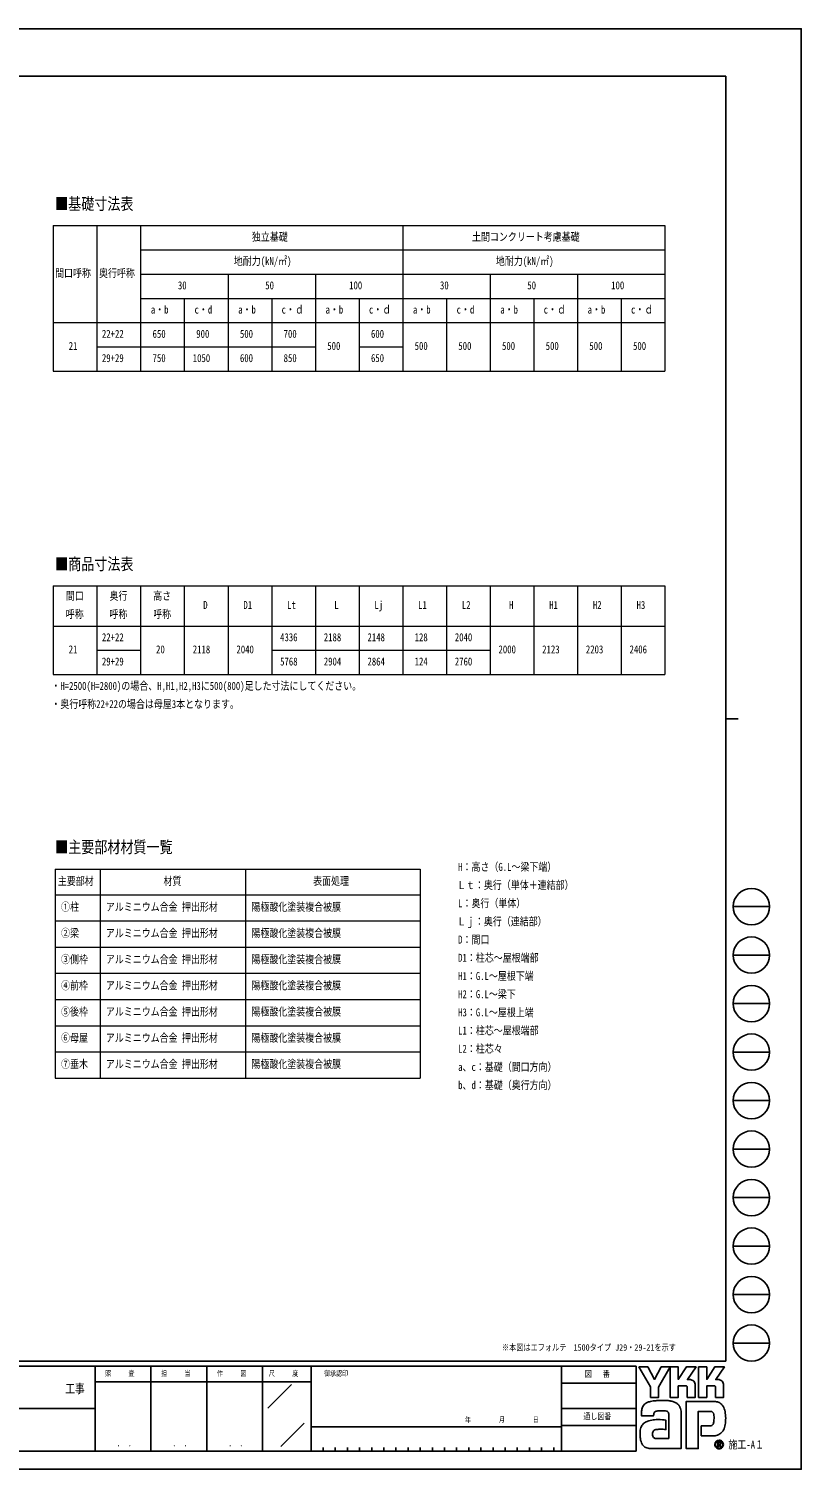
# Model space of a CAD drawing. Units: millimetres, scale not verified. Extents: x -10512 to 10512, y -7425 to 7425.
# Drawn here: x 2555 to 10512, y -7425 to 7425 of the extents above; entities that cross this region are included whole.
import ezdxf
from ezdxf.enums import TextEntityAlignment as Align

# ---------------------------------------------------------------- set-up
doc = ezdxf.new("R2010")
doc.units = ezdxf.units.MM
doc.header["$LTSCALE"] = 30
doc.layers.add('0-1_TABLE1', color=7, linetype='Continuous', lineweight=18)
doc.layers.add('0-2_USER1', color=3, linetype='Continuous')
doc.layers.add('0-7_YKK_ZWAK', color=7, linetype='Continuous')
doc.styles.add('ＭＳ ゴシック', font='')
doc.styles.get('ＭＳ ゴシック').set_extended_font_data('MS Gothic')

msp = doc.modelspace()

# ---------------------------------------------------------------- linework, layer by layer
at = {"layer": '0-1_TABLE1'}
for p, q in [((2807.36, 5395.69), (9107.36, 5395.69)), ((2807.36, 5395.69), (2807.36, 3895.69)), ((3257.36, 5395.69), (3257.36, 3895.69)), ((6407.36, 5395.69), (6407.36, 3895.69)), ((3707.36, 5145.69), (9107.36, 5145.69)), ((3707.36, 4895.69), (9107.36, 4895.69)), ((5507.36, 4895.69), (5507.36, 3895.69)), ((7307.36, 4895.69), (7307.36, 3895.69)), ((8207.36, 4895.69), (8207.36, 3895.69)), ((3707.36, 4645.69), (9107.36, 4645.69)), ((4157.36, 4645.69), (4157.36, 3895.69)), ((5957.36, 4645.69), (5957.36, 3895.69)), ((6857.36, 4645.69), (6857.36, 3895.69)), ((7757.36, 4645.69), (7757.36, 3895.69)), ((8657.36, 4645.69), (8657.36, 3895.69)), ((2807.36, 4395.69), (9107.36, 4395.69)), ((3257.36, 4145.69), (5507.36, 4145.69)), ((5957.36, 4145.69), (6407.36, 4145.69)), ((2807.36, 1682.49), (9107.36, 1682.49)), ((2807.36, 1682.49), (2807.36, 767.49)), ((3257.36, 1682.49), (3257.36, 767.49)), ((3707.36, 1682.49), (3707.36, 767.49)), ((4157.36, 1682.49), (4157.36, 767.49)), ((4607.36, 1682.49), (4607.36, 767.49)), ((5057.36, 1682.49), (5057.36, 767.49)), ((5507.36, 1682.49), (5507.36, 767.49)), ((5957.36, 1682.49), (5957.36, 767.49)), ((6407.36, 1682.49), (6407.36, 767.49)), ((6857.36, 1682.49), (6857.36, 767.49)), ((7307.36, 1682.49), (7307.36, 767.49)), ((7757.36, 1682.49), (7757.36, 767.49)), ((8207.36, 1682.49), (8207.36, 767.49)), ((8657.36, 1682.49), (8657.36, 767.49)), ((9107.36, 1682.49), (9107.36, 767.49)), ((2807.36, 1267.49), (9107.36, 1267.49)), ((3257.36, 1017.49), (3707.36, 1017.49)), ((5057.36, 1017.49), (7307.36, 1017.49)), ((2807.36, 767.49), (9107.36, 767.49)), ((2827.73, -1238.71), (6588.42, -1238.71)), ((2827.73, -1238.71), (2827.73, -3392.71)), ((3288.64, -1238.71), (3288.64, -3392.71)), ((4788.42, -1238.71), (4788.42, -3392.71)), ((6588.42, -1238.71), (6588.42, -3392.71)), ((2827.73, -1502.71), (6588.42, -1502.71)), ((2827.73, -1772.71), (6588.42, -1772.71)), ((2827.73, -2042.71), (6588.42, -2042.71)), ((2827.73, -2312.71), (6588.42, -2312.71)), ((2827.73, -2582.71), (6588.42, -2582.71)), ((2827.73, -2852.71), (6588.42, -2852.71)), ((2827.73, -3122.71), (6588.42, -3122.71)), ((2827.73, -3392.71), (6588.42, -3392.71))]:
    msp.add_line(p, q, dxfattribs=at)
for points in [[(3707.36, 5395.69), (3707.36, 4145.69), (3707.36, 3895.69)], [(9107.36, 5395.69), (9107.36, 4895.69), (9107.36, 3895.69)], [(4607.36, 4895.69), (4607.36, 4145.69), (4607.36, 3895.69)], [(5057.36, 4645.69), (5057.36, 4145.69), (5057.36, 3895.69)], [(2807.36, 3895.69), (3257.36, 3895.69), (6407.36, 3895.69), (9107.36, 3895.69)]]:
    msp.add_lwpolyline(points, dxfattribs=at)
at = {"layer": '0-7_YKK_ZWAK'}
for p, q in [((9737.55, 6937.5), (-9762.45, 6937.5)), ((9737.55, 6937.5), (9737.55, -6312.5)), ((9737.55, 312.5), (9862.55, 312.5)), ((9812.55, -1625), (10187.55, -1625)), ((9812.55, -2125), (10187.55, -2125)), ((9812.55, -2625), (10187.55, -2625)), ((9812.55, -3125), (10187.55, -3125)), ((9812.55, -3625), (10187.55, -3625)), ((9812.55, -4125), (10187.55, -4125)), ((9812.55, -4625), (10187.55, -4625)), ((9812.55, -5125), (10187.55, -5125)), ((9812.55, -5625), (10187.55, -5625)), ((9812.55, -6125), (10187.55, -6125)), ((9737.55, -6312.5), (-9762.45, -6312.5)), ((3237.55, -6362.5), (-12.45, -6362.5)), ((3812.55, -6362.5), (3812.55, -7237.5)), ((4387.55, -6362.5), (4387.55, -7237.5)), ((4962.55, -6362.5), (4962.55, -7237.5)), ((5462.55, -6362.5), (4962.55, -6362.5)), ((8043.8, -6362.5), (5462.55, -6362.5)), ((5462.55, -6362.5), (5462.55, -7237.5)), ((8043.8, -6362.5), (8043.8, -7237.5)), ((8812.55, -6362.5), (8043.8, -6362.5)), ((8812.55, -6362.5), (8812.55, -7237.5)), ((4962.55, -6525), (3237.55, -6525)), ((4962.55, -6525), (5462.55, -6525)), ((5017.76, -6795.73), (5262.59, -6550.9)), ((8043.8, -6537.5), (8812.55, -6537.5)), ((-12.45, -6800), (3237.55, -6800)), ((8043.8, -6800), (8812.55, -6800)), ((5151.68, -7189.97), (5392.23, -6949.42)), ((8812.55, -6975), (8043.8, -6975)), ((5462.55, -6987.5), (8043.8, -6987.5)), ((-12.45, -7237.5), (3237.55, -7237.5)), ((3237.55, -7237.5), (4962.55, -7237.5)), ((4962.55, -7237.5), (5462.55, -7237.5)), ((5462.55, -7237.5), (8043.8, -7237.5)), ((5587.55, -7200), (5587.55, -7237.5)), ((5712.55, -7200), (5712.55, -7237.5)), ((5837.55, -7200), (5837.55, -7237.5)), ((5962.55, -7200), (5962.55, -7237.5)), ((6087.55, -7200), (6087.55, -7237.5)), ((6212.55, -7200), (6212.55, -7237.5)), ((6337.55, -7200), (6337.55, -7237.5)), ((6462.55, -7200), (6462.55, -7237.5)), ((6587.55, -7200), (6587.55, -7237.5)), ((6712.55, -7200), (6712.55, -7237.5)), ((6837.55, -7200), (6837.55, -7237.5)), ((6962.55, -7200), (6962.55, -7237.5)), ((7087.55, -7200), (7087.55, -7237.5)), ((7212.55, -7200), (7212.55, -7237.5)), ((7337.55, -7200), (7337.55, -7237.5)), ((7462.55, -7200), (7462.55, -7237.5)), ((7587.55, -7200), (7587.55, -7237.5)), ((7712.55, -7200), (7712.55, -7237.5)), ((7837.55, -7200), (7837.55, -7237.5)), ((7962.55, -7200), (7962.55, -7237.5)), ((8043.8, -7237.5), (8812.55, -7237.5)), ((9666.68, -7209.95), (9666.68, -7209.95)), ((9697.91, -7139.3), (9697.91, -7139.3))]:
    msp.add_line(p, q, dxfattribs=at)
for points in [[(-10512.5, -7425), (10512.5, -7425), (10512.5, 7425), (-10512.5, 7425)], [(8840.05, -6370), (8932.08, -6370), (9001.18, -6500.25), (9070.1, -6370), (9162.19, -6370), (9044.18, -6579.98), (9044.18, -6685.33), (8960.24, -6685.33), (8960.24, -6577.14)]]:
    msp.add_lwpolyline(points, close=True, dxfattribs=at)
for points in [[(4962.55, -6362.5), (3237.55, -6362.5), (3237.55, -7237.5)], [(9326.37, -6566.52), (9246.92, -6566.52), (9246.92, -6685.24), (9162.29, -6685.24), (9162.29, -6370), (9246.92, -6370), (9246.92, -6498.96), (9330.17, -6370), (9429.6, -6370), (9340.4, -6500.53), (9343.56, -6500.53), (9347.05, -6500.53), (9350.63, -6500.53), (9354.08, -6500.53), (9357.16, -6500.53), (9359.65, -6500.53), (9361.31, -6500.53), (9361.92, -6500.53)], [(9618.78, -6566.52), (9539.42, -6566.52), (9539.42, -6685.33), (9454.74, -6685.33), (9454.74, -6370), (9539.42, -6370), (9539.42, -6498.96), (9622.58, -6370), (9722.01, -6370), (9632.81, -6500.53), (9636, -6500.53), (9639.51, -6500.53), (9643.09, -6500.53), (9646.53, -6500.53), (9649.6, -6500.53), (9652.08, -6500.53), (9653.73, -6500.53), (9654.33, -6500.53)], [(9386.26, -6505.53), (9396.37, -6511.31), (9404.93, -6518.83), (9411.81, -6527.8), (9416.89, -6537.87), (9420.03, -6548.74), (9421.1, -6560.09), (9421.1, -6685.55), (9338.53, -6685.55), (9338.53, -6578.52)], [(9678.7, -6505.53), (9688.84, -6511.31), (9697.44, -6518.83), (9704.35, -6527.8), (9709.46, -6537.87), (9712.62, -6548.74), (9713.7, -6560.09), (9713.7, -6685.33), (9630.93, -6685.33), (9630.93, -6578.52)], [(9011.99, -6830.78), (9006.18, -6834.05), (9001.65, -6838.04), (8998.22, -6842.71), (8995.73, -6847.99), (8994.01, -6853.83), (8992.9, -6860.17), (8992.23, -6866.97), (8991.82, -6874.17), (8866.86, -6874.47), (8867.23, -6857.38), (8867.92, -6838.18)], [(9269.27, -6797.91), (9272.82, -6812.25), (9274.83, -6827.61), (9275.46, -6843.97), (9275.46, -7212.5), (8973.88, -7212.5)], [(9059.87, -6913.82), (9083.52, -6915.38), (9102.11, -6917.46), (9114.28, -6919.42), (9118.63, -6920.58), (9118.63, -7016.18), (9104.81, -7014.72), (9089.64, -7013.9), (9074.12, -7013.58), (9059.22, -7013.63), (9045.92, -7013.91), (9035.21, -7014.27), (9028.06, -7014.59), (9025.46, -7014.73), (9014.66, -7016.71), (9005.34, -7019.8), (8997.51, -7024.03), (8991.17, -7029.42), (8986.32, -7035.99), (8982.96, -7043.76), (8981.09, -7052.75), (8980.71, -7062.98), (8981.91, -7074.22), (8984.29, -7083.52), (8987.73, -7091.04), (8992.07, -7096.97), (8997.15, -7101.49), (9002.83, -7104.76), (9008.97, -7106.98), (9015.4, -7108.31), (9148.16, -7108.31), (9148.16, -6862.68), (9148.19, -6857.81), (9147.94, -6853.05), (9147.32, -6848.47), (9146.25, -6844.12), (9144.66, -6840.06), (9142.46, -6836.37), (9139.59, -6833.1), (9135.97, -6830.31)], [(9135.97, -6830.31), (9128.18, -6827.25), (9115.73, -6824.67), (9099.85, -6822.75), (9081.77, -6821.74), (9062.71, -6821.82), (9043.91, -6823.21)], [(9572.17, -6828.77), (9452.98, -6828.77), (9452.98, -7212.5), (9328.08, -7212.5), (9328.08, -6726.98), (9618.38, -6726.98)], [(9696.78, -6761.28), (9704.93, -6771.56), (9711.03, -6781.52), (9715.29, -6790.54)], [(9686.41, -7052.43), (9674.87, -7061.39), (9662.86, -7068.44), (9650.46, -7073.7), (9637.75, -7077.3), (9624.84, -7079.36), (9611.8, -7080.02), (9483.4, -7080.02), (9483.4, -6979.16), (9555.8, -6979.16), (9569.15, -6978.97), (9580.89, -6977.83), (9590.97, -6974.88)], [(9614.57, -6902.49), (9614.41, -6886.58), (9613.65, -6872.24), (9611.86, -6859.66), (9608.59, -6848.98)], [(9686.52, -7156.49), (9686.45, -7155.03), (9686.27, -7153.62), (9685.97, -7152.26), (9685.55, -7150.97), (9685.01, -7149.75), (9684.35, -7148.59), (9683.58, -7147.52), (9682.7, -7146.53), (9681.54, -7145.51), (9680.26, -7144.62), (9678.85, -7143.86), (9677.33, -7143.23), (9675.7, -7142.74), (9673.96, -7142.39), (9672.12, -7142.18), (9670.19, -7142.11), (9651.25, -7142.11), (9651.25, -7197.85), (9656.97, -7197.85), (9656.97, -7147.79), (9670.19, -7147.79), (9671.56, -7147.84), (9672.84, -7147.97), (9674.04, -7148.19), (9675.16, -7148.5), (9676.18, -7148.89), (9677.11, -7149.36), (9677.94, -7149.92), (9678.66, -7150.56)], [(9680.9, -7156.49), (9680.55, -7159.17), (9679.59, -7161.28), (9678.15, -7162.89), (9676.37, -7164.06), (9674.36, -7164.86), (9672.26, -7165.35), (9670.21, -7165.6), (9668.32, -7165.67), (9663.36, -7165.67), (9665.86, -7169.92), (9682.23, -7198.04), (9688.78, -7198.04), (9673, -7170.98), (9674.48, -7170.68), (9675.89, -7170.31), (9677.23, -7169.86), (9678.49, -7169.33), (9679.67, -7168.72), (9680.77, -7168.04), (9681.78, -7167.28), (9682.7, -7166.44)]]:
    msp.add_lwpolyline(points, dxfattribs=at)
for centre in [(10000.05, -1625), (10000.05, -2125), (10000.05, -2625), (10000.05, -3125), (10000.05, -3625), (10000.05, -4125), (10000.05, -4625), (10000.05, -5125), (10000.05, -5625), (10000.05, -6125)]:
    msp.add_circle(centre, 187.5, dxfattribs=at)
for centre, radius, start, end in [((9362.04, -6562.97), 62.44, 78.26798, 90.11215), ((9362.93, -6558.43), 57.81, 66.19963, 78.22058), ((9654.45, -6563.08), 62.55, 78.27851, 90.10826), ((9655.31, -6558.7), 58.09, 66.2483, 78.23226), ((9326.81, -6578.23), 11.72, 358.57817, 92.1683), ((9619.27, -6578.18), 11.67, 358.29941, 92.43455), ((9094.51, -6851.15), 226.96, 171.55622, 176.72493), ((9017.6, -6839.67), 149.2, 163.48385, 171.57982), ((8979.01, -6828.22), 108.95, 152.2125, 163.4865), ((8962.34, -6819.6), 90.18, 138.03852, 152.12015), ((8962.33, -6820.02), 90.45, 122.60463, 137.83438), ((8974.29, -6839.36), 113.2, 108.37421, 122.42809), ((8993.23, -6906.73), 183.13, 100.93159, 107.35499), ((9055.13, -7207.04), 489.75, 97.86054, 101.37938), ((9084.19, -7408.95), 693.73, 94.90201, 97.9576), ((9044.98, -6909.07), 84.96, 102.4979, 112.84632), ((9086.17, -7425.11), 710, 91.6169, 94.94971), ((9061.41, -6979.98), 157.75, 96.37207, 102.75341), ((9083.42, -7310.15), 595.01, 87.51794, 91.66439), ((9091.15, -7144.44), 429.12, 81.92631, 87.59083), ((9113.97, -6988.08), 271.1, 73.67137, 82.05943), ((9147.82, -6874.79), 152.88, 60.60528, 73.9085), ((9161.67, -6847.16), 122.01, 52.17347, 59.90542), ((9174.06, -6831.12), 101.74, 43.55042, 52.14561), ((9180.89, -6824.52), 92.24, 34.48659, 43.50182), ((9180.94, -6824.38), 92.12, 25.58915, 34.43128), ((9172.74, -6828.22), 101.17, 17.43089, 25.54591), ((9572.85, -6890.03), 61.26, 77.94572, 90.63794), ((9578.18, -6865.04), 35.72, 60.20991, 77.92418), ((9613.64, -6860.53), 133.64, 78.73198, 87.96551), ((9617.56, -6840.49), 113.22, 69.03034, 78.69541), ((9621.21, -6830.75), 102.82, 59.39484, 68.9885), ((9622.9, -6827.78), 99.4, 50.3012, 59.3616), ((9622.28, -6828.48), 100.33, 42.05209, 50.28551), ((9572.73, -6857.03), 157.3, 14.76267, 25.00486), ((9476.25, -6883.32), 257.3, 7.9139, 14.95041), ((8962.32, -7031.67), 106.37, 142.04688, 153.80771), ((8958.69, -7029.07), 101.91, 130.60221, 141.94427), ((8964.69, -7036.28), 111.29, 120.60724, 130.53081), ((8976.54, -7056.43), 134.67, 112.58838, 120.58162), ((8992.48, -7094.75), 176.17, 106.61303, 112.59024), ((9017.56, -7179.03), 264.11, 99.87193, 106.59825), ((9031.61, -7258.18), 344.49, 94.78469, 99.91711), ((9038.45, -7336.93), 423.53, 90.80099, 94.81812), ((9039.49, -7395.56), 482.18, 87.57779, 90.82714), ((9579.3, -6948.57), 28.78, 293.91672, 314.09376), ((9581.63, -6858.55), 28.37, 39.8078, 59.75378), ((9575.37, -6945.11), 34, 314.78099, 333.92928), ((9576.78, -6862.26), 34.47, 22.65544, 39.38165), ((9550.12, -6932.85), 62.07, 334.00676, 347.34989), ((9481.24, -6916.9), 132.77, 347.14308, 355.40008), ((9330.51, -6903.94), 284.06, 355.2339, 0.29193), ((9422.87, -6911.98), 311.04, 347.15166, 352.97565), ((9379.89, -6897.34), 354.67, 2.54376, 8.01251), ((9340.42, -6901.25), 394.19, 352.8937, 357.82206), ((9324.66, -6900.24), 409.98, 357.76419, 2.60674), ((9095.33, -7058.72), 243.22, 174.55588, 182.47272), ((9231.24, -7056.58), 379.12, 181.90948, 187.89042), ((9022.45, -7051.74), 170.01, 164.97537, 174.56739), ((9071.73, -7079.01), 218.04, 187.80471, 196.36971), ((8981.14, -7040.72), 127.26, 153.89178, 164.94341), ((9666.75, -7170.47), 44.1, 90.09157, 179.92363), ((9666.75, -7170.39), 44.02, 44.93442, 90.08536), ((9603.07, -6958.47), 125.59, 311.57033, 318.66243), ((9588.53, -6945.72), 144.93, 318.67367, 325.29112), ((9625.9, -6973.56), 98.37, 326.23251, 339.61931), ((9533.51, -6937.79), 197.44, 339.22498, 347.31457), ((8987.51, -7103.89), 130.22, 196.3102, 208.20993), ((8950.84, -7123.41), 88.68, 208.29777, 223.35561), ((8942.57, -7130.69), 77.67, 223.64205, 239.63663), ((8949.43, -7118.2), 91.91, 239.8785, 253.65355), ((8962, -7075.02), 136.89, 253.69102, 263.74909), ((8972.65, -6980.24), 232.26, 263.68487, 270.30455), ((9666.49, -7170.52), 43.83, 179.86065, 225.14399), ((9666.48, -7170.33), 39.22, 134.8007, 180.12175), ((9666.32, -7170.58), 39.06, 179.75513, 225.29722), ((9666.7, -7170.53), 43.98, 224.94536, 269.98445), ((9666.59, -7170.11), 39.14, 89.86602, 135.149), ((9666.61, -7170.94), 39.01, 224.62822, 270.10973), ((9666.76, -7170.41), 39.44, 45.03108, 90.11509), ((9666.62, -7170.35), 39.6, 270.09072, 359.90926), ((9666.69, -7170.31), 44.2, 269.98802, 314.93777), ((9672.52, -7156.26), 8.38, 358.3894, 42.86139), ((9672.69, -7156.89), 13.84, 316.37674, 1.6565), ((9666.79, -7170.42), 39.43, 0.00643, 45.07115), ((9667.1, -7170.25), 43.68, 359.78949, 45.13288), ((9666.99, -7170.6), 43.78, 314.92572, 0.23508)]:
    msp.add_arc(centre, radius, start, end, dxfattribs=at)

# ---------------------------------------------------------------- texts
at = {"layer": '0-1_TABLE1', "style": 'ＭＳ ゴシック', "width": 0.8}
for s, p in [('独立基礎', (4853.36, 5214.44)), ('土間コンクリート考慮基礎', (7121.36, 5214.44)), ('地耐力(kN/㎡)', (4667.36, 4964.44)), ('地耐力(kN/㎡)', (7367.36, 4964.44)), ('間口呼称', (2825.36, 4839.44)), ('奥行呼称', (3278.36, 4839.44)), ('30', (4091.36, 4714.44)), ('50', (4991.36, 4714.44)), ('100', (5855.36, 4714.44)), ('30', (6791.36, 4714.44)), ('50', (7691.36, 4714.44)), ('100', (8555.36, 4714.44)), ('a・b', (3812.36, 4464.44)), ('c・d', (4262.36, 4464.44)), ('a・b', (4712.36, 4464.44)), ('c・ｄ', (5159.36, 4464.44)), ('a・b', (5612.36, 4464.44)), ('c・ｄ', (6059.36, 4464.44)), ('a・b', (6512.36, 4464.44)), ('c・d', (6962.36, 4464.44)), ('a・b', (7412.36, 4464.44)), ('c・ｄ', (7859.36, 4464.44)), ('a・b', (8312.36, 4464.44)), ('c・ｄ', (8759.36, 4464.44)), ('22+22', (3308.36, 4214.44)), ('650', (3830.36, 4214.44)), ('900', (4280.36, 4214.44)), ('500', (4730.36, 4214.44)), ('700', (5180.36, 4214.44)), ('600', (6080.36, 4214.44)), ('21', (2966.36, 4089.44)), ('500', (5630.36, 4089.44)), ('500', (6530.36, 4089.44)), ('500', (6980.36, 4089.44)), ('500', (7430.36, 4089.44)), ('500', (7880.36, 4089.44)), ('500', (8330.36, 4089.44)), ('500', (8780.36, 4089.44)), ('29+29', (3308.36, 3964.44)), ('750', (3830.36, 3964.44)), ('1050', (4244.36, 3964.44)), ('600', (4730.36, 3964.44)), ('850', (5180.36, 3964.44)), ('650', (6080.36, 3964.44)), ('間口', (2936.36, 1512.49)), ('奥行', (3386.36, 1512.49)), ('高さ', (3836.36, 1512.49)), ('D', (4352.36, 1418.74)), ('D1', (4766.36, 1418.74)), ('Lt', (5216.36, 1418.74)), ('L', (5702.36, 1418.74)), ('Lj', (6116.36, 1418.74)), ('L1', (6566.36, 1418.74)), ('L2', (7016.36, 1418.74)), ('H', (7502.36, 1418.74)), ('H1', (7916.36, 1418.74)), ('H2', (8366.36, 1418.74)), ('H3', (8816.36, 1418.74)), ('呼称', (2936.36, 1324.99)), ('呼称', (3386.36, 1324.99)), ('呼称', (3836.36, 1324.99)), ('22+22', (3308.36, 1086.24)), ('4336', (5144.36, 1086.24)), ('2188', (5594.36, 1086.24)), ('2148', (6044.36, 1086.24)), ('128', (6530.36, 1086.24)), ('2040', (6944.36, 1086.24)), ('21', (2966.36, 961.24)), ('20', (3866.36, 961.24)), ('2118', (4244.36, 961.24)), ('2040', (4694.36, 961.24)), ('2000', (7394.36, 961.24)), ('2123', (7844.36, 961.24)), ('2203', (8294.36, 961.24)), ('2406', (8744.36, 961.24)), ('29+29', (3308.36, 836.24)), ('5768', (5144.36, 836.24)), ('2904', (5594.36, 836.24)), ('2864', (6044.36, 836.24)), ('124', (6530.36, 836.24)), ('2760', (6944.36, 836.24)), ('主要部材', (2854.19, -1426.96)), ('材質', (3942.53, -1426.96)), ('表面処理', (5484.42, -1426.96)), ('①柱', (2887.73, -1693.96)), ('アルミニウム合金 押出形材', (3348.64, -1693.96)), ('陽極酸化塗装複合被膜', (4848.42, -1693.96)), ('②梁', (2887.73, -1963.96)), ('アルミニウム合金 押出形材', (3348.64, -1963.96)), ('陽極酸化塗装複合被膜', (4848.42, -1963.96)), ('③側枠', (2887.73, -2233.96)), ('アルミニウム合金 押出形材', (3348.64, -2233.96)), ('陽極酸化塗装複合被膜', (4848.42, -2233.96)), ('④前枠', (2887.73, -2503.96)), ('アルミニウム合金 押出形材', (3348.64, -2503.96)), ('陽極酸化塗装複合被膜', (4848.42, -2503.96)), ('⑤後枠', (2887.73, -2773.96)), ('アルミニウム合金 押出形材', (3348.64, -2773.96)), ('陽極酸化塗装複合被膜', (4848.42, -2773.96)), ('⑥母屋', (2887.73, -3043.96)), ('アルミニウム合金 押出形材', (3348.64, -3043.96)), ('陽極酸化塗装複合被膜', (4848.42, -3043.96)), ('⑦垂木', (2887.73, -3313.96)), ('アルミニウム合金 押出形材', (3348.64, -3313.96)), ('陽極酸化塗装複合被膜', (4848.42, -3313.96))]:
    msp.add_text(s, height=82.48, dxfattribs=at).set_placement(p, align=Align.BOTTOM_LEFT)
at = {"layer": '0-2_USER1', "style": 'ＭＳ ゴシック', "width": 0.8}
for s, height, p in [('■基礎寸法表', 123.2, (2826.59, 5522.15)), ('■商品寸法表', 123.2, (2826.59, 1808.95)), ('・H=2500(H=2800)の場合、H,H1,H2,H3に500(800)足した寸法にしてください。', 82.48, (2787.63, 584.6)), ('・奥行呼称22+22の場合は母屋3本となります。', 82.48, (2787.63, 397.1)), ('■主要部材材質一覧', 123.2, (2826.59, -1109.21)), ('H：高さ（G.L～梁下端）', 82.48, (6978.44, -1281.3)), ('Ｌｔ：奥行（単体＋連結部）', 82.48, (6966.44, -1468.8)), ('L：奥行（単体）', 82.48, (6978.44, -1656.3)), ('Ｌｊ：奥行（連結部）', 82.48, (6966.44, -1843.8)), ('D：間口', 82.48, (6978.44, -2031.3)), ('D1：柱芯～屋根端部', 82.48, (6978.44, -2218.8)), ('H1：G.L～屋根下端', 82.48, (6978.44, -2406.3)), ('H2：G.L～梁下', 82.48, (6978.44, -2593.8)), ('H3：G.L～屋根上端', 82.48, (6978.44, -2781.3)), ('L1：柱芯～屋根端部', 82.48, (6978.44, -2968.8)), ('L2：柱芯々', 82.48, (6978.44, -3156.3)), ('a、c：基礎（間口方向）', 82.48, (6978.44, -3343.8)), ('b、d：基礎（奥行方向）', 82.48, (6978.44, -3531.3)), ('※本図はエフォルテ\u30001500タイプ J29・29-21を示す', 65.98, (7429.13, -6222.64))]:
    msp.add_text(s, height=height, dxfattribs=at).set_placement(p, align=Align.BOTTOM_LEFT)
at = {"layer": '0-7_YKK_ZWAK', "style": 'ＭＳ ゴシック', "width": 0.8}
for s, height, p in [('照     査', 54.99, (3341.05, -6481.25)), ('担     当', 54.99, (3918.05, -6481.25)), ('作     図', 54.99, (4493.05, -6481.25)), ('尺     度', 54.99, (5028.55, -6481.25)), ('御承認印', 54.99, (5597.85, -6481.25)), ('図\u3000 番', 64.15, (8283.51, -6493.75)), ('工事', 91.64, (2930.83, -6668.66)), ('年        月        日', 54.99, (7049.77, -6958.04)), ('通し図番', 64.15, (8269.51, -6931.25)), ('施工-A１', 82.48, (9762.55, -7237.5)), ('． ．', 64.79, (3462.5, -7210.88)), ('． ．', 64.79, (4037.5, -7210.88)), ('． ．', 64.79, (4612.5, -7210.88))]:
    msp.add_text(s, height=height, dxfattribs=at).set_placement(p, align=Align.BOTTOM_LEFT)

doc.saveas('drawing.dxf')
